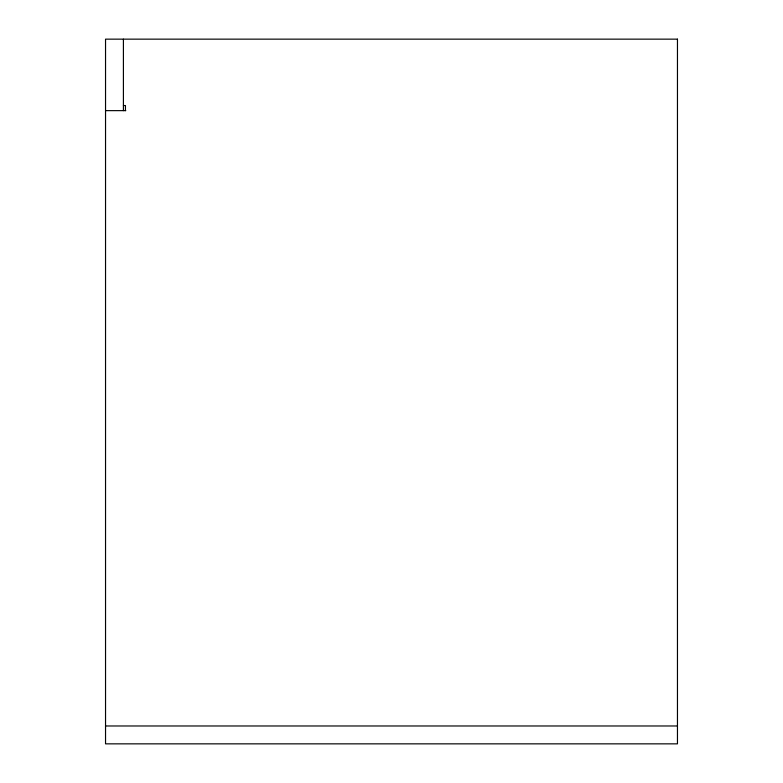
<?xml version="1.0" encoding="UTF-8"?>
<svg xmlns="http://www.w3.org/2000/svg" width="783" height="783" viewBox="0 0 783 783"><rect width="100%" height="100%" fill="white"/><g stroke="black" fill="none" stroke-linecap="round" stroke-linejoin="round"><path stroke-width="1.17" d="M123.411 105.539L125.446 105.539L125.446 110.638M105.539 110.638L125.789 110.638M105.539 725.978L677.461 725.978M123.411 39.15L123.411 110.638M677.461 39.15L105.539 39.15L105.539 743.85L677.461 743.85L677.461 39.15"/></g></svg>
